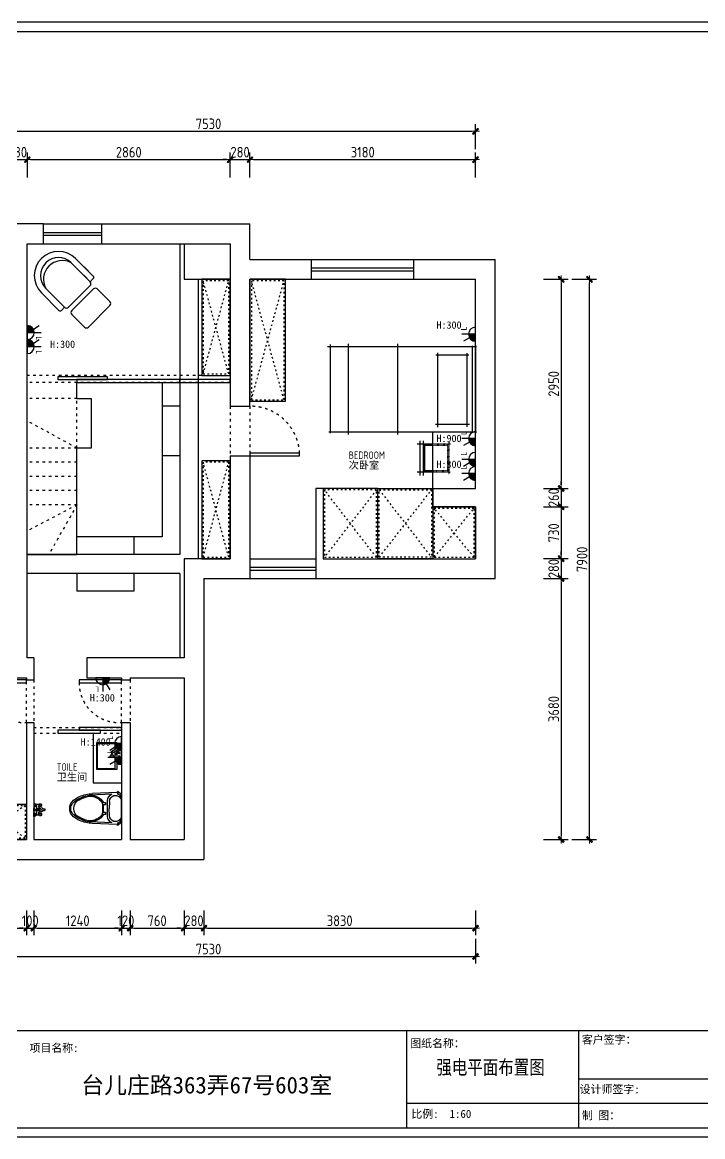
# Model space of a CAD drawing. Header units: millimetres. Extents: x -58733 to 427521, y -235734 to 553534.
# Drawn here: x 327612 to 337208, y -221810 to -206094 of the extents above; entities that cross this region are included whole.
import ezdxf

# ---------------------------------------------------------------- set-up
doc = ezdxf.new("R2010")
doc.units = ezdxf.units.MM
doc.linetypes.add('ACAD_ISO03W100', pattern=[30, 12, -18])
for name, color, linetype in [('00-墙体', 7, 'Continuous'), ('02-洁具及配件（地平图显示）', 1, 'Continuous'), ('02-活动家具', 1, 'Continuous'), ('E-立面活动家具', 1, 'Continuous'), ('图框', 251, 'Continuous'), ('目录文字', 8, 'Continuous')]:
    doc.layers.add(name, color=color, linetype=linetype)
doc.layers.add('P★10 文字说明', color=32, linetype='Continuous', lineweight=0)
doc.layers.add('墙体', color=7, linetype='Continuous', lineweight=30)
doc.styles.add('-仿宋_GB2312', font='simsun.ttc', dxfattribs={"width": 0.8})
doc.styles.add('CCD_DIM', font='ARCHS.SHX')
doc.styles.add('HZ50', font='', dxfattribs={"width": 0.9, "height": 125})
doc.styles.get("Standard").update_dxf_attribs({"font": 'simsun.ttc'})
doc.styles.add('宋体', font='simsun.ttc', dxfattribs={"height": 120})
doc.styles.add('编号', font='ARCHSTYL.SHX', dxfattribs={"width": 0.8})
doc.styles.add('黑体', font='simhei.ttf')
doc.styles.get('HZ50').set_extended_font_data('SimSun')
doc.dimstyles.new('海龍1：50', dxfattribs={"dimscale": 50, "dimtxt": 3, "dimasz": 1, "dimexe": 2, "dimexo": 2, "dimgap": 0.6, "dimtad": 1, "dimdec": 0, "dimrnd": 5, "dimdsep": 46, "dimtxsty": 'CCD_DIM', "dimblk": 'WS-cj', "dimcen": 1, "dimclrd": 242, "dimclre": 242, "dimclrt": 2, "dimadec": 0, "dimazin": 2, "dimtfac": 1, "dimtdec": 0, "dimtix": 1, "dimtmove": 2, "dimatfit": 3, "dimldrblk": 'CCD_Leader_Arrow', "dimfxl": 5, "dimfxlon": 1, "dimtolj": 1, "dimarcsym": 0})

# ---------------------------------------------------------------- blocks, each defined once
blk = doc.blocks.new('图框1比60')
at = {"color": 8}
blk.add_line((176692, 45797), (176692, 44297), dxfattribs=at)
at = {"layer": '图框', "color": 121}
for p, q in [((186038, 61389), (161670, 61389)), ((161670, 44157), (186038, 44157))]:
    blk.add_line(p, q, dxfattribs=at)
at = {"layer": '图框', "color": 8}
for p, q in [((161809, 61249), (185898, 61249)), ((161809, 45797), (185898, 45797)), ((161809, 45797), (185898, 45797)), ((176692, 45797), (176692, 44297)), ((179360, 44297), (179360, 45797)), ((182010, 45047), (179360, 45047)), ((179360, 44672), (176692, 44672)), ((182010, 44672), (179360, 44672)), ((161809, 44297), (185898, 44297))]:
    blk.add_line(p, q, dxfattribs=at)
at = {"layer": '目录文字', "color": 8, "width": 0.999898}
for s, height, style, p in [('图纸名称：', 123.3, '黑体', (176753, 45540)), ('客户签字：', 123.8, '宋体', (179405, 45596)), ('项目名称:', 123.3, '黑体', (170866, 45468)), ('台儿庄路363弄67号603室', 258.72, '宋体', (171666, 44826)), ('设计师签字:', 123.8, '宋体', (179372, 44829)), ('比例:  1:60', 123.8, '宋体', (176769, 44448)), ('制 图：', 123.8, '宋体', (179407, 44425))]:
    blk.add_text(s, height=height, dxfattribs=dict(at, style=style)).set_placement(p)
blk = doc.blocks.new('zw$DBEA')
for p, q in [((36, 1266), (36, 20)), ((2102, 1237), (0, 1237)), ((36, 1253), (36, 16)), ((2045, 30), (2045, 1248)), ((2086, 1253), (2086, 16)), ((16, 37), (2102, 37))]:
    blk.add_line(p, q)
at = {"color": 251}
for p, q in [((292, 1277), (292, 0)), ((987, 1277), (987, 0)), ((1526, 1121), (1990, 1121)), ((1556, 100), (1556, 1149)), ((1966, 1144), (1966, 106)), ((2003, 139), (1520, 139))]:
    blk.add_line(p, q, dxfattribs=at)
blk = doc.blocks.new('A$C47FE7B04')
for p, q in [((12, 67), (28, 412)), ((466, 67), (450, 412)), ((42, 0), (0, 60)), ((436, 0), (478, 60)), ((436, 0), (42, 0))]:
    blk.add_line(p, q)
at = {"color": 251}
for p, q in [((35, 136), (50, 437)), ((443, 136), (428, 437)), ((350, 200), (128, 200)), ((138, 171), (239, 175)), ((153, 278), (153, 229)), ((153, 229), (186, 229)), ((185, 271), (293, 271)), ((186, 229), (186, 271)), ((292, 256), (186, 256)), ((340, 171), (239, 175)), ((292, 271), (292, 229)), ((292, 229), (325, 229)), ((325, 229), (325, 278)), ((94, 14), (55, 14)), ((424, 14), (384, 14)), ((76, 0), (403, 0)), ((436, 0), (436, 0))]:
    blk.add_line(p, q, dxfattribs=at)
for centre, radius, start, end in [((305, 501), 254, 128, 158.7), ((239, 580), 151, 53.3224, 126.6999), ((173, 501), 254, 21.3, 52), ((704, 355), 678, 159.5, 175.2), ((-226, 355), 678, 4.8, 20.5), ((76, 64), 63.8, 177, 184.041), ((402, 64), 63.8, 355.9513, 3)]:
    blk.add_arc(centre, radius, start, end)
for centre, radius, start, end in [((302, 523), 216, 127.6232, 150.6955), ((239, 536), 140, 27.1313, 152.8687), ((239, 607), 111, 90, 128.3644), ((239, 607), 111, 51.6356, 90), ((176, 523), 216, 29.3045, 52.3768), ((256, 441), 206, 164.0575, 208.1206), ((667, 317), 635, 150.6001, 163.4407), ((256, 441), 191, 164.0809, 199.8651), ((667, 317), 620, 152.8687, 163.4334), ((-189, 317), 620, 16.5666, 27.1313), ((-189, 317), 635, 16.5593, 29.3999), ((222, 441), 191, 340.1349, 15.9191), ((222, 441), 206, 331.8794, 15.9425), ((291, 457), 244, 207.4735, 235.4741), ((291, 457), 229, 200.5577, 226.0032), ((187, 457), 244, 304.5259, 332.5265), ((187, 457), 229, 313.9968, 339.4423), ((137, 88), 112, 94.5, 155.1), ((141, 82), 89.1, 92.2, 160.4), ((185, 347), 76.2, 226.0032, 270), ((293, 347), 76.2, 270, 313.9968), ((337, 82), 89.1, 19.6, 87.8), ((341, 88), 112, 24.9, 85.5), ((5, 10), 49.9, 81.6639, 95.7795), ((5, 10), 49.9, 4.936, 81.6639), ((144, 89), 89.8, 164.9956, 261.9532), ((334, 89), 89.8, 278.0468, 15.0044), ((473, 10), 49.9, 98.403, 175.064), ((473, 10), 49.9, 84.2205, 98.403)]:
    blk.add_arc(centre, radius, start, end, dxfattribs=at)
blk = doc.blocks.new('A$C148A1841')
at = {"extrusion": (0, 1, 0)}
for p, q in [((0, 360), (0, 0)), ((95, 360), (0, 360)), ((460, 360), (125, 360)), ((460, 0), (460, 360)), ((0, 0), (460, 0))]:
    blk.add_line(p, q, dxfattribs=at)
at = {"color": 251, "ltscale": 10, "extrusion": (0, 1, 0)}
for p, q in [((15, 330), (15, 15)), ((114, 330), (15, 330)), ((445, 330), (143, 330)), ((445, 15), (445, 330)), ((15, 15), (445, 15))]:
    blk.add_line(p, q, dxfattribs=at)
at = {"color": 251}
for p, q in [((198, 271), (216, 271)), ((230, 288), (230, 304)), ((230, 254), (230, 238)), ((246, 271), (263, 271))]:
    blk.add_line(p, q, dxfattribs=at)
at = {"color": 251, "ltscale": 10}
blk.add_lwpolyline([(162, 252), (183, 266), (98, 402, 1), (77, 389)], format="xyb", close=True, dxfattribs=at)
at = {"color": 251}
for radius in [29.4, 19.8]:
    blk.add_circle((230, 271), radius, dxfattribs=at)
at = {"color": 251, "ltscale": 10}
blk.add_arc((88, 396), 25, 331.6515, 271.6515, dxfattribs=at)
at = {"color": 251}
for centre, major_axis, start_param, end_param in [((177, 396), (-9.43, 9.43), 0.785398, 7.068583), ((230, 396), (-6.29, 6.29), 0.785398, 7.068583), ((283, 396), (9.43, 9.43), 2.356194490192192, 8.639379797371777)]:
    blk.add_ellipse(centre, major_axis=major_axis, ratio=1, start_param=start_param, end_param=end_param, dxfattribs=at)
blk = doc.blocks.new('A$C2EBB641D')
for p, q in [((267, 733), (267, 0)), ((333, 733), (333, 0)), ((533, 667), (200, 667)), ((200, 67), (533, 67))]:
    blk.add_line(p, q)
at = {"color": 251}
for p, q in [((533, 640), (347, 640)), ((360, 653), (360, 80)), ((347, 93), (533, 93))]:
    blk.add_line(p, q, dxfattribs=at)
at = {"color": 250, "linetype": 'ACAD_ISO03W100', "ltscale": 0.1}
for p, q in [((907, 667), (533, 667)), ((853, 640), (533, 640)), ((840, 80), (840, 653)), ((867, 27), (867, 707)), ((533, 93), (853, 93)), ((533, 67), (907, 67))]:
    blk.add_line(p, q, dxfattribs=at)
blk = doc.blocks.new('A$C161B1048')
for p, q in [((0, 159), (58, 159)), ((0, 151), (0, 159)), ((58, 159), (58, 151)), ((119, 159), (71, 159)), ((190, 159), (132, 159)), ((132, 159), (132, 151)), ((190, 151), (190, 159)), ((0, 151), (16, 135)), ((16, 135), (19, 135)), ((19, 130), (16, 128)), ((16, 128), (16, 122)), ((16, 122), (19, 120)), ((19, 120), (16, 118)), ((16, 118), (16, 89)), ((18, 87), (18, 86)), ((19, 135), (19, 130)), ((39, 120), (86, 120)), ((40, 135), (40, 130)), ((43, 135), (40, 135)), ((40, 130), (42, 128)), ((42, 122), (40, 120)), ((42, 128), (42, 122)), ((58, 151), (43, 135)), ((43, 87), (55, 87)), ((43, 86), (43, 87)), ((70, 46), (79, 84)), ((70, 44), (70, 44)), ((75, 74), (75, 67)), ((79, 34), (82, 5)), ((86, 147), (85, 147)), ((86, 147), (86, 100)), ((95, 147), (86, 147)), ((86, 100), (104, 100)), ((86, 89), (86, 85)), ((86, 89), (104, 89)), ((88, 0), (95, 0)), ((95, 147), (104, 147)), ((102, 0), (95, 0)), ((104, 147), (104, 100)), ((104, 147), (106, 147)), ((104, 120), (171, 120)), ((104, 89), (104, 85)), ((111, 34), (107, 5)), ((111, 84), (120, 46)), ((132, 151), (147, 135)), ((147, 87), (134, 87)), ((147, 135), (150, 135)), ((147, 86), (147, 87)), ((150, 130), (148, 128)), ((148, 128), (148, 122)), ((148, 122), (150, 120)), ((150, 135), (150, 130)), ((172, 120), (171, 120)), ((171, 87), (171, 87)), ((171, 87), (171, 86)), ((172, 135), (172, 130)), ((175, 135), (172, 135)), ((172, 130), (174, 128)), ((174, 122), (172, 120)), ((174, 128), (174, 122)), ((174, 89), (174, 118)), ((190, 151), (175, 135))]:
    blk.add_line(p, q)
at = {"color": 251}
for p, q in [((58, 151), (0, 151)), ((15, 54), (20, 78)), ((18, 87), (43, 87)), ((18, 86), (43, 86)), ((19, 135), (29, 135)), ((19, 130), (29, 130)), ((19, 120), (29, 120)), ((31, 52), (19, 52)), ((23, 128), (21, 130)), ((21, 120), (23, 122)), ((23, 128), (26, 130)), ((23, 122), (23, 128)), ((23, 122), (26, 120)), ((40, 135), (29, 135)), ((40, 130), (29, 130)), ((40, 120), (29, 120)), ((31, 52), (42, 52)), ((35, 128), (32, 130)), ((35, 122), (32, 120)), ((35, 128), (37, 130)), ((35, 122), (35, 128)), ((37, 120), (35, 122)), ((46, 54), (41, 78)), ((76, 58), (74, 63)), ((79, 57), (76, 58)), ((80, 67), (79, 57)), ((89, 65), (93, 53)), ((93, 53), (98, 53)), ((98, 53), (101, 65)), ((110, 68), (110, 57)), ((110, 57), (114, 58)), ((115, 74), (114, 69)), ((114, 58), (116, 65)), ((121, 44), (121, 44)), ((132, 151), (190, 151)), ((143, 54), (149, 78)), ((171, 87), (147, 87)), ((171, 86), (147, 86)), ((159, 52), (147, 52)), ((150, 135), (161, 135)), ((150, 130), (161, 130)), ((150, 120), (161, 120)), ((155, 128), (153, 130)), ((153, 120), (155, 122)), ((155, 128), (158, 130)), ((155, 122), (155, 128)), ((155, 122), (158, 120)), ((159, 52), (171, 52)), ((172, 135), (161, 135)), ((172, 130), (161, 130)), ((172, 120), (161, 120)), ((167, 128), (164, 130)), ((167, 122), (164, 120)), ((167, 128), (169, 130)), ((167, 122), (167, 128)), ((169, 120), (167, 122)), ((175, 54), (169, 78))]:
    blk.add_line(p, q, dxfattribs=at)
for centre, radius, start, end in [((86, 163), 16.1, 196.4663, 264.7097), ((104, 163), 16.1, 275.2903, 343.5337), ((216, 37), 206, 167.1247, 175.6663), ((32, 106), 57, 247.8225, 268.6863), ((19, 81), 4.17, 95.2861, 155.1491), ((18, 89), 2.26, 180, 283.6855), ((29, 106), 57, 271.3137, 292.1775), ((42, 81), 4.17, 24.8509, 84.7139), ((-155, 37), 206, 4.3337, 12.8753), ((55, 66), 20.9, 23.4502, 90), ((76, 43), 6.14, 155.6461, 180), ((76, 43), 6.14, 180, 221.2126), ((85, 51), 18.4, 221.2126, 244.6886), ((91, 64), 32.8, 244.6886, 258.9162), ((80, 84), 0.732, 111.5874, 180), ((80, 84), 0.732, 180, 248.4126), ((87, 66), 20.2, 99.3077, 111.5874), ((87, 102), 20.2, 248.4126, 260.6923), ((88, 6), 5.6, 186.0979, 272.3749), ((93, 94), 9.16, 140.1022, 219.8978), ((92, 37), 49.5, 96.7319, 99.3077), ((92, 131), 49.5, 260.6923, 266.1163), ((95, 85), 53.9, 258.9162, 270), ((87, 85), 0.443, 180, 247.4671), ((91, 95), 11, 247.4671, 260.2489), ((93, 111), 26.9, 260.2489, 265.9284), ((95, 178), 96.5, 266.1163, 270), ((95, 136), 52.2, 265.9284, 270), ((95, 136), 52.2, 270, 274.0716), ((95, 178), 96.5, 270, 273.8837), ((95, 85), 53.9, 270, 281.0838), ((97, 111), 26.9, 274.0716, 279.7511), ((100, 95), 11, 279.7511, 292.5329), ((98, 131), 49.5, 273.8837, 279.3077), ((102, 6), 5.6, 267.6251, 353.9021), ((97, 94), 9.16, 320.1022, 39.8978), ((98, 37), 49.5, 80.6923, 83.2681), ((104, 85), 0.443, 292.5329, 0), ((99, 64), 32.8, 281.0838, 295.3114), ((103, 66), 20.2, 68.4126, 80.6923), ((103, 102), 20.2, 279.3077, 291.5874), ((110, 84), 0.732, 291.5874, 0), ((110, 84), 0.732, 360, 68.4126), ((105, 51), 18.4, 295.3114, 318.7874), ((134, 66), 20.9, 90, 156.5498), ((115, 43), 6.14, 318.7874, 0), ((115, 43), 6.14, 0, 24.3539), ((345, 37), 206, 167.1247, 175.6663), ((160, 106), 57, 247.8225, 268.6863), ((147, 81), 4.17, 95.2861, 155.1491), ((158, 106), 57, 271.3137, 292.1775), ((172, 89), 2.26, 256.3145, 0), ((171, 81), 4.17, 24.8509, 84.7139), ((172, 118), 2, 0, 90), ((-27, 37), 206, 4.3337, 12.8753)]:
    blk.add_arc(centre, radius, start, end)
for centre, radius, start, end in [((11, 60), 7.1, 268.6863, 306.614), ((-79, 60), 94, 356.2802, 9.9331), ((19, 57), 4.74, 212.3784, 270), ((30, 73), 10.8, 86.7185, 152.529), ((31, 73), 10.8, 27.471, 93.2815), ((42, 57), 4.74, 270, 327.6216), ((140, 60), 94, 170.0669, 183.7198), ((51, 60), 7.1, 233.386, 271.3137), ((95, 100), 17, 122.2278, 235.4154), ((84, 94), 5.2, 68.9619, 78.2634), ((84, 95), 5.2, 281.7366, 291.0381), ((84, 94), 4.83, 47.1211, 68.9619), ((84, 95), 4.83, 291.0381, 312.8789), ((84, 94), 4.53, 24.0405, 47.1211), ((84, 95), 4.53, 312.8789, 335.9595), ((85, 94), 4.18, 0, 24.0405), ((85, 94), 4.18, 335.9595, 0), ((94, 94), 4.18, 155.9595, 180), ((94, 94), 4.18, 180, 204.0405), ((95, 94), 4.53, 132.8789, 155.9595), ((95, 95), 4.53, 204.0405, 227.1211), ((95, 94), 4.83, 111.0381, 132.8789), ((95, 95), 4.83, 227.1211, 248.9619), ((95, 94), 5.2, 90, 111.0381), ((95, 95), 5.2, 248.9619, 270), ((95, 94), 5.2, 68.9619, 90), ((95, 95), 5.2, 270, 291.0381), ((95, 94), 4.83, 47.1211, 68.9619), ((95, 95), 4.83, 291.0381, 312.8789), ((95, 94), 4.53, 24.0405, 47.1211), ((95, 95), 4.53, 312.8789, 335.9595), ((96, 94), 4.18, 0, 24.0405), ((96, 94), 4.18, 335.9595, 0), ((106, 94), 4.18, 155.9595, 180), ((106, 94), 4.18, 180, 204.0405), ((106, 94), 4.53, 132.8789, 155.9595), ((106, 95), 4.53, 204.0405, 227.1211), ((106, 94), 4.83, 111.0381, 132.8789), ((106, 95), 4.83, 227.1211, 248.9619), ((95, 100), 17, 304.4767, 58.4244), ((106, 94), 5.2, 101.7366, 111.0381), ((106, 95), 5.2, 248.9619, 258.2634), ((139, 60), 7.1, 268.6863, 306.614), ((49, 60), 94, 356.2802, 9.9331), ((147, 57), 4.74, 212.3784, 270), ((158, 73), 10.8, 86.7185, 152.529), ((160, 73), 10.8, 27.471, 93.2815), ((171, 57), 4.74, 270, 327.6216), ((269, 60), 94, 170.0669, 183.7198), ((179, 60), 7.1, 233.386, 271.3137)]:
    blk.add_arc(centre, radius, start, end, dxfattribs=at)
blk = doc.blocks.new('zw$DCE2')
for p, q in [((316, 1068), (11, 763)), ((550, 889), (370, 1068)), ((550, 835), (244, 530)), ((597, 788), (291, 483)), ((651, 788), (695, 833)), ((979, 585), (731, 833)), ((11, 709), (191, 530)), ((291, 429), (246, 384)), ((246, 349), (495, 100)), ((246, 349), (375, 220))]:
    blk.add_line(p, q)
at = {"color": 251}
for p, q in [((916, 522), (651, 788)), ((291, 429), (557, 163)), ((291, 429), (382, 338))]:
    blk.add_line(p, q, dxfattribs=at)
for centre, radius, start, end in [((343, 1041), 38.1, 45, 135), ((523, 862), 38.1, 315, 45), ((624, 761), 38.1, 45, 135), ((713, 815), 25, 45, 135), ((38, 736), 38.1, 135, 225), ((217, 557), 38.1, 225, 315), ((318, 456), 38.1, 135, 225), ((737, 342), 342, 225, 45), ((264, 366), 25, 135, 225)]:
    blk.add_arc(centre, radius, start, end)
for centre, radius, start, end in [((737, 342), 254, 225, 45), ((684, 395), 265, 241.2602, 28.7398)]:
    blk.add_arc(centre, radius, start, end, dxfattribs=at)
blk = doc.blocks.new('WS-cj')
blk.add_hatch(color=1).paths.add_polyline_path([(0.59, 0.82), (-0.82, -0.59), (-0.59, -0.82), (0.82, 0.59)])
at = {"color": 1, "linetype": 'ByBlock', "lineweight": 0}
for p, q in [((-1.1, 0), (0, 0)), ((0, 0), (1.1, 0))]:
    blk.add_line(p, q, dxfattribs=at)
at = {"color": 1}
blk.add_lwpolyline([(0.59, 0.82), (-0.82, -0.59), (-0.59, -0.82), (0.82, 0.59)], close=True, dxfattribs=at)
blk = doc.blocks.new('*D1205')
at = {"color": 242, "lineweight": -2}
for p, q in [((166310, -208031), (166260, -208031)), ((166360, -208281), (166360, -207931)), ((166360, -208031), (166640, -208031)), ((166640, -208281), (166640, -207931)), ((166690, -208031), (166740, -208031))]:
    blk.add_line(p, q, dxfattribs=at)
at = {"layer": 'Defpoints', "color": 0}
for p in [(166640, -208031), (166360, -208431), (166640, -208431)]:
    blk.add_point(p, dxfattribs=at)
at = {"color": 242, "linetype": 'ByBlock', "lineweight": -2, "xscale": 50, "yscale": 50, "zscale": 50}
blk.add_blockref('WS-cj', (166360, -208031), dxfattribs=at)
at = {"color": 242, "linetype": 'ByBlock', "lineweight": -2, "xscale": 50, "yscale": 50, "zscale": 50, "rotation": 180}
blk.add_blockref('WS-cj', (166640, -208031), dxfattribs=at)
at = {"color": 2, "insert": (166500, -207926), "char_height": 150, "attachment_point": 5, "style": 'CCD_DIM'}
blk.add_mtext('\\A1;280', dxfattribs=at)
blk = doc.blocks.new('CCD_Leader_Arrow')
at = {"color": 1, "linetype": 'ByBlock'}
blk.add_line((0, 0), (-1, 0), dxfattribs=at)
for points in [[(-0.86, 0.67), (-0.6, 0.85), (-0.24, 0), (0, 0)], [(-0.86, -0.67), (-0.6, -0.85), (-0.24, 0), (0, 0)]]:
    blk.add_solid(points, dxfattribs=at)
blk = doc.blocks.new('*D1206')
at = {"color": 242, "lineweight": -2}
for p, q in [((166640, -208281), (166640, -207931)), ((166690, -208031), (169450, -208031)), ((169500, -208281), (169500, -207931))]:
    blk.add_line(p, q, dxfattribs=at)
at = {"layer": 'Defpoints', "color": 0}
for p in [(169500, -208031), (166640, -208431), (169500, -208431)]:
    blk.add_point(p, dxfattribs=at)
at = {"color": 242, "linetype": 'ByBlock', "lineweight": -2, "xscale": 50, "yscale": 50, "zscale": 50, "rotation": 180}
blk.add_blockref('WS-cj', (166640, -208031), dxfattribs=at)
at = {"color": 242, "linetype": 'ByBlock', "lineweight": -2, "xscale": 50, "yscale": 50, "zscale": 50}
blk.add_blockref('WS-cj', (169500, -208031), dxfattribs=at)
at = {"color": 2, "insert": (168070, -207926), "char_height": 150, "attachment_point": 5, "style": 'CCD_DIM'}
blk.add_mtext('\\A1;2860', dxfattribs=at)
blk = doc.blocks.new('*D1207')
at = {"color": 242, "lineweight": -2}
for p, q in [((169450, -208031), (169400, -208031)), ((169500, -208281), (169500, -207931)), ((169500, -208031), (169780, -208031)), ((169780, -208281), (169780, -207931)), ((169830, -208031), (169880, -208031))]:
    blk.add_line(p, q, dxfattribs=at)
at = {"layer": 'Defpoints', "color": 0}
for p in [(169780, -208031), (169500, -208431), (169780, -208431)]:
    blk.add_point(p, dxfattribs=at)
at = {"color": 242, "linetype": 'ByBlock', "lineweight": -2, "xscale": 50, "yscale": 50, "zscale": 50}
blk.add_blockref('WS-cj', (169500, -208031), dxfattribs=at)
at = {"color": 242, "linetype": 'ByBlock', "lineweight": -2, "xscale": 50, "yscale": 50, "zscale": 50, "rotation": 180}
blk.add_blockref('WS-cj', (169780, -208031), dxfattribs=at)
at = {"color": 2, "insert": (169640, -207926), "char_height": 150, "attachment_point": 5, "style": 'CCD_DIM'}
blk.add_mtext('\\A1;280', dxfattribs=at)
blk = doc.blocks.new('*D1208')
at = {"color": 242, "lineweight": -2}
for p, q in [((169780, -208281), (169780, -207931)), ((169830, -208031), (172910, -208031)), ((172960, -208281), (172960, -207931))]:
    blk.add_line(p, q, dxfattribs=at)
at = {"layer": 'Defpoints', "color": 0}
for p in [(172960, -208031), (169780, -208431), (172960, -208431)]:
    blk.add_point(p, dxfattribs=at)
at = {"color": 242, "linetype": 'ByBlock', "lineweight": -2, "xscale": 50, "yscale": 50, "zscale": 50, "rotation": 180}
blk.add_blockref('WS-cj', (169780, -208031), dxfattribs=at)
at = {"color": 242, "linetype": 'ByBlock', "lineweight": -2, "xscale": 50, "yscale": 50, "zscale": 50}
blk.add_blockref('WS-cj', (172960, -208031), dxfattribs=at)
at = {"color": 2, "insert": (171370, -207926), "char_height": 150, "attachment_point": 5, "style": 'CCD_DIM'}
blk.add_mtext('\\A1;3180', dxfattribs=at)
blk = doc.blocks.new('*D1209')
at = {"color": 242, "lineweight": -2}
for p, q in [((165430, -207881), (165430, -207531)), ((172960, -207881), (172960, -207531)), ((165480, -207631), (172910, -207631))]:
    blk.add_line(p, q, dxfattribs=at)
at = {"layer": 'Defpoints', "color": 0}
for p in [(172960, -207631), (165430, -208431), (172960, -208431)]:
    blk.add_point(p, dxfattribs=at)
at = {"color": 242, "linetype": 'ByBlock', "lineweight": -2, "xscale": 50, "yscale": 50, "zscale": 50, "rotation": 180}
blk.add_blockref('WS-cj', (165430, -207631), dxfattribs=at)
at = {"color": 242, "linetype": 'ByBlock', "lineweight": -2, "xscale": 50, "yscale": 50, "zscale": 50}
blk.add_blockref('WS-cj', (172960, -207631), dxfattribs=at)
at = {"color": 2, "insert": (169195, -207526), "char_height": 150, "attachment_point": 5, "style": 'CCD_DIM'}
blk.add_mtext('\\A1;7530', dxfattribs=at)
blk = doc.blocks.new('*D1210')
at = {"color": 242, "lineweight": -2}
for p, q in [((165430, -218619), (165430, -218969)), ((166630, -218619), (166630, -218969)), ((165480, -218869), (166580, -218869))]:
    blk.add_line(p, q, dxfattribs=at)
at = {"layer": 'Defpoints', "color": 0}
for p in [(165430, -218469), (166630, -218469), (166630, -218869)]:
    blk.add_point(p, dxfattribs=at)
at = {"color": 242, "linetype": 'ByBlock', "lineweight": -2, "xscale": 50, "yscale": 50, "zscale": 50, "rotation": 180}
blk.add_blockref('WS-cj', (165430, -218869), dxfattribs=at)
at = {"color": 242, "linetype": 'ByBlock', "lineweight": -2, "xscale": 50, "yscale": 50, "zscale": 50}
blk.add_blockref('WS-cj', (166630, -218869), dxfattribs=at)
at = {"color": 2, "insert": (166030, -218764), "char_height": 150, "attachment_point": 5, "style": 'CCD_DIM'}
blk.add_mtext('\\A1;1200', dxfattribs=at)
blk = doc.blocks.new('*D1211')
at = {"color": 242, "lineweight": -2}
for p, q in [((166730, -218619), (166730, -218969)), ((167970, -218619), (167970, -218969)), ((166780, -218869), (167920, -218869))]:
    blk.add_line(p, q, dxfattribs=at)
at = {"layer": 'Defpoints', "color": 0}
for p in [(166730, -218469), (167970, -218469), (167970, -218869)]:
    blk.add_point(p, dxfattribs=at)
at = {"color": 242, "linetype": 'ByBlock', "lineweight": -2, "xscale": 50, "yscale": 50, "zscale": 50, "rotation": 180}
blk.add_blockref('WS-cj', (166730, -218869), dxfattribs=at)
at = {"color": 242, "linetype": 'ByBlock', "lineweight": -2, "xscale": 50, "yscale": 50, "zscale": 50}
blk.add_blockref('WS-cj', (167970, -218869), dxfattribs=at)
at = {"color": 2, "insert": (167350, -218764), "char_height": 150, "attachment_point": 5, "style": 'CCD_DIM'}
blk.add_mtext('\\A1;1240', dxfattribs=at)
blk = doc.blocks.new('*D1212')
at = {"color": 242, "lineweight": -2}
for p, q in [((168090, -218619), (168090, -218969)), ((168850, -218619), (168850, -218969)), ((168140, -218869), (168800, -218869))]:
    blk.add_line(p, q, dxfattribs=at)
at = {"layer": 'Defpoints', "color": 0}
for p in [(168090, -218469), (168850, -218469), (168850, -218869)]:
    blk.add_point(p, dxfattribs=at)
at = {"color": 242, "linetype": 'ByBlock', "lineweight": -2, "xscale": 50, "yscale": 50, "zscale": 50, "rotation": 180}
blk.add_blockref('WS-cj', (168090, -218869), dxfattribs=at)
at = {"color": 242, "linetype": 'ByBlock', "lineweight": -2, "xscale": 50, "yscale": 50, "zscale": 50}
blk.add_blockref('WS-cj', (168850, -218869), dxfattribs=at)
at = {"color": 2, "insert": (168470, -218764), "char_height": 150, "attachment_point": 5, "style": 'CCD_DIM'}
blk.add_mtext('\\A1;760', dxfattribs=at)
blk = doc.blocks.new('*D1213')
at = {"color": 242, "lineweight": -2}
for p, q in [((168850, -218619), (168850, -218969)), ((169130, -218619), (169130, -218969)), ((168800, -218869), (168750, -218869)), ((168850, -218869), (169130, -218869)), ((169180, -218869), (169230, -218869))]:
    blk.add_line(p, q, dxfattribs=at)
at = {"layer": 'Defpoints', "color": 0}
for p in [(168850, -218469), (169130, -218469), (169130, -218869)]:
    blk.add_point(p, dxfattribs=at)
at = {"color": 242, "linetype": 'ByBlock', "lineweight": -2, "xscale": 50, "yscale": 50, "zscale": 50}
blk.add_blockref('WS-cj', (168850, -218869), dxfattribs=at)
at = {"color": 242, "linetype": 'ByBlock', "lineweight": -2, "xscale": 50, "yscale": 50, "zscale": 50, "rotation": 180}
blk.add_blockref('WS-cj', (169130, -218869), dxfattribs=at)
at = {"color": 2, "insert": (168990, -218764), "char_height": 150, "attachment_point": 5, "style": 'CCD_DIM'}
blk.add_mtext('\\A1;280', dxfattribs=at)
blk = doc.blocks.new('*D1214')
at = {"color": 242, "lineweight": -2}
for p, q in [((169130, -218619), (169130, -218969)), ((172960, -218619), (172960, -218969)), ((169180, -218869), (172910, -218869))]:
    blk.add_line(p, q, dxfattribs=at)
at = {"layer": 'Defpoints', "color": 0}
for p in [(169130, -218469), (172960, -218469), (172960, -218869)]:
    blk.add_point(p, dxfattribs=at)
at = {"color": 242, "linetype": 'ByBlock', "lineweight": -2, "xscale": 50, "yscale": 50, "zscale": 50, "rotation": 180}
blk.add_blockref('WS-cj', (169130, -218869), dxfattribs=at)
at = {"color": 242, "linetype": 'ByBlock', "lineweight": -2, "xscale": 50, "yscale": 50, "zscale": 50}
blk.add_blockref('WS-cj', (172960, -218869), dxfattribs=at)
at = {"color": 2, "insert": (171045, -218764), "char_height": 150, "attachment_point": 5, "style": 'CCD_DIM'}
blk.add_mtext('\\A1;3830', dxfattribs=at)
blk = doc.blocks.new('*D1215')
at = {"color": 242, "lineweight": -2}
for p, q in [((165430, -219019), (165430, -219369)), ((172960, -219019), (172960, -219369)), ((165480, -219269), (172910, -219269))]:
    blk.add_line(p, q, dxfattribs=at)
at = {"layer": 'Defpoints', "color": 0}
for p in [(165430, -218469), (172960, -218469), (172960, -219269)]:
    blk.add_point(p, dxfattribs=at)
at = {"color": 242, "linetype": 'ByBlock', "lineweight": -2, "xscale": 50, "yscale": 50, "zscale": 50, "rotation": 180}
blk.add_blockref('WS-cj', (165430, -219269), dxfattribs=at)
at = {"color": 242, "linetype": 'ByBlock', "lineweight": -2, "xscale": 50, "yscale": 50, "zscale": 50}
blk.add_blockref('WS-cj', (172960, -219269), dxfattribs=at)
at = {"color": 2, "insert": (169195, -219164), "char_height": 150, "attachment_point": 5, "style": 'CCD_DIM'}
blk.add_mtext('\\A1;7530', dxfattribs=at)
blk = doc.blocks.new('*D1220')
at = {"color": 242, "lineweight": -2}
for p, q in [((173918, -209718), (174268, -209718)), ((174168, -209768), (174168, -212618)), ((173918, -212668), (174268, -212668))]:
    blk.add_line(p, q, dxfattribs=at)
at = {"layer": 'Defpoints', "color": 0}
for p in [(173768, -209718), (173768, -212668), (174168, -212668)]:
    blk.add_point(p, dxfattribs=at)
at = {"color": 242, "linetype": 'ByBlock', "lineweight": -2, "xscale": 50, "yscale": 50, "zscale": 50}
for p, rotation in [((174168, -209718), 90), ((174168, -212668), 270)]:
    blk.add_blockref('WS-cj', p, dxfattribs=dict(at, rotation=rotation))
at = {"color": 2, "insert": (174063, -211193), "char_height": 150, "attachment_point": 5, "rotation": 90, "style": 'CCD_DIM'}
blk.add_mtext('\\A1;2950', dxfattribs=at)
blk = doc.blocks.new('*D1221')
at = {"color": 242, "lineweight": -2}
for p, q in [((174168, -212618), (174168, -212568)), ((173918, -212668), (174268, -212668)), ((174168, -212668), (174168, -212928)), ((173918, -212928), (174268, -212928)), ((174168, -212978), (174168, -213028))]:
    blk.add_line(p, q, dxfattribs=at)
at = {"layer": 'Defpoints', "color": 0}
for p in [(173768, -212668), (173768, -212928), (174168, -212928)]:
    blk.add_point(p, dxfattribs=at)
at = {"color": 242, "linetype": 'ByBlock', "lineweight": -2, "xscale": 50, "yscale": 50, "zscale": 50}
for p, rotation in [((174168, -212668), 270), ((174168, -212928), 90)]:
    blk.add_blockref('WS-cj', p, dxfattribs=dict(at, rotation=rotation))
at = {"color": 2, "insert": (174063, -212798), "char_height": 150, "attachment_point": 5, "rotation": 90, "style": 'CCD_DIM'}
blk.add_mtext('\\A1;260', dxfattribs=at)
blk = doc.blocks.new('*D1222')
at = {"color": 242, "lineweight": -2}
for p, q in [((173918, -212928), (174268, -212928)), ((174168, -212978), (174168, -213608)), ((173918, -213658), (174268, -213658))]:
    blk.add_line(p, q, dxfattribs=at)
at = {"layer": 'Defpoints', "color": 0}
for p in [(173768, -212928), (173768, -213658), (174168, -213658)]:
    blk.add_point(p, dxfattribs=at)
at = {"color": 242, "linetype": 'ByBlock', "lineweight": -2, "xscale": 50, "yscale": 50, "zscale": 50}
for p, rotation in [((174168, -212928), 90), ((174168, -213658), 270)]:
    blk.add_blockref('WS-cj', p, dxfattribs=dict(at, rotation=rotation))
at = {"color": 2, "insert": (174063, -213293), "char_height": 150, "attachment_point": 5, "rotation": 90, "style": 'CCD_DIM'}
blk.add_mtext('\\A1;730', dxfattribs=at)
blk = doc.blocks.new('*D1223')
at = {"color": 242, "lineweight": -2}
for p, q in [((174168, -213608), (174168, -213558)), ((173918, -213658), (174268, -213658)), ((174168, -213658), (174168, -213938)), ((173918, -213938), (174268, -213938)), ((174168, -213988), (174168, -214038))]:
    blk.add_line(p, q, dxfattribs=at)
at = {"layer": 'Defpoints', "color": 0}
for p in [(173768, -213658), (173768, -213938), (174168, -213938)]:
    blk.add_point(p, dxfattribs=at)
at = {"color": 242, "linetype": 'ByBlock', "lineweight": -2, "xscale": 50, "yscale": 50, "zscale": 50}
for p, rotation in [((174168, -213658), 270), ((174168, -213938), 90)]:
    blk.add_blockref('WS-cj', p, dxfattribs=dict(at, rotation=rotation))
at = {"color": 2, "insert": (174063, -213798), "char_height": 150, "attachment_point": 5, "rotation": 90, "style": 'CCD_DIM'}
blk.add_mtext('\\A1;280', dxfattribs=at)
blk = doc.blocks.new('*D1224')
at = {"color": 242, "lineweight": -2}
for p, q in [((173918, -213938), (174268, -213938)), ((174168, -213988), (174168, -217568)), ((173918, -217618), (174268, -217618))]:
    blk.add_line(p, q, dxfattribs=at)
at = {"layer": 'Defpoints', "color": 0}
for p in [(173768, -213938), (173768, -217618), (174168, -217618)]:
    blk.add_point(p, dxfattribs=at)
at = {"color": 242, "linetype": 'ByBlock', "lineweight": -2, "xscale": 50, "yscale": 50, "zscale": 50}
for p, rotation in [((174168, -213938), 90), ((174168, -217618), 270)]:
    blk.add_blockref('WS-cj', p, dxfattribs=dict(at, rotation=rotation))
at = {"color": 2, "insert": (174063, -215778), "char_height": 150, "attachment_point": 5, "rotation": 90, "style": 'CCD_DIM'}
blk.add_mtext('\\A1;3680', dxfattribs=at)
blk = doc.blocks.new('*D1225')
at = {"color": 242, "lineweight": -2}
for p, q in [((174318, -209718), (174668, -209718)), ((174568, -217568), (174568, -209768)), ((174318, -217618), (174668, -217618))]:
    blk.add_line(p, q, dxfattribs=at)
at = {"layer": 'Defpoints', "color": 0}
for p in [(173768, -209718), (174568, -209718), (173768, -217618)]:
    blk.add_point(p, dxfattribs=at)
at = {"color": 242, "linetype": 'ByBlock', "lineweight": -2, "xscale": 50, "yscale": 50, "zscale": 50}
for p, rotation in [((174568, -209718), 90), ((174568, -217618), 270)]:
    blk.add_blockref('WS-cj', p, dxfattribs=dict(at, rotation=rotation))
at = {"color": 2, "insert": (174463, -213668), "char_height": 150, "attachment_point": 5, "rotation": 90, "style": 'CCD_DIM'}
blk.add_mtext('\\A1;7900', dxfattribs=at)
blk = doc.blocks.new('*D1226')
at = {"color": 242, "lineweight": -2}
for p, q in [((167970, -218619), (167970, -218969)), ((168090, -218619), (168090, -218969)), ((167920, -218869), (167870, -218869)), ((167970, -218869), (168090, -218869)), ((168140, -218869), (168190, -218869))]:
    blk.add_line(p, q, dxfattribs=at)
at = {"layer": 'Defpoints', "color": 0}
for p in [(167970, -218469), (168090, -218469), (168090, -218869)]:
    blk.add_point(p, dxfattribs=at)
at = {"color": 242, "linetype": 'ByBlock', "lineweight": -2, "xscale": 50, "yscale": 50, "zscale": 50}
blk.add_blockref('WS-cj', (167970, -218869), dxfattribs=at)
at = {"color": 242, "linetype": 'ByBlock', "lineweight": -2, "xscale": 50, "yscale": 50, "zscale": 50, "rotation": 180}
blk.add_blockref('WS-cj', (168090, -218869), dxfattribs=at)
at = {"color": 2, "insert": (168030, -218764), "char_height": 150, "attachment_point": 5, "style": 'CCD_DIM'}
blk.add_mtext('\\A1;120', dxfattribs=at)
blk = doc.blocks.new('*D1227')
at = {"color": 242, "lineweight": -2}
for p, q in [((166630, -218619), (166630, -218969)), ((166730, -218619), (166730, -218969)), ((166580, -218869), (166530, -218869)), ((166630, -218869), (166730, -218869)), ((166780, -218869), (166830, -218869))]:
    blk.add_line(p, q, dxfattribs=at)
at = {"layer": 'Defpoints', "color": 0}
for p in [(166630, -218469), (166730, -218469), (166730, -218869)]:
    blk.add_point(p, dxfattribs=at)
at = {"color": 242, "linetype": 'ByBlock', "lineweight": -2, "xscale": 50, "yscale": 50, "zscale": 50}
blk.add_blockref('WS-cj', (166630, -218869), dxfattribs=at)
at = {"color": 242, "linetype": 'ByBlock', "lineweight": -2, "xscale": 50, "yscale": 50, "zscale": 50, "rotation": 180}
blk.add_blockref('WS-cj', (166730, -218869), dxfattribs=at)
at = {"color": 2, "insert": (166680, -218764), "char_height": 150, "attachment_point": 5, "style": 'CCD_DIM'}
blk.add_mtext('\\A1;100', dxfattribs=at)
blk = doc.blocks.new('rthtyhjtyjy')
h = blk.add_hatch(color=2)
edge = h.paths.add_edge_path()
edge.add_line((123117, 3335), (123216, 3335))
edge.add_line((123216, 3335), (123216, 3434))
edge.add_ellipse((123216, 3335), major_axis=(0, 98.6), ratio=1, start_angle=0, end_angle=90)
at = {"color": 2}
for p, q in [((123167, 3421, -2979), (123119, 3503, -2979)), ((123216, 3335, -2979), (123216, 3529, -2979)), ((123117, 3335, -2979), (123315, 3335, -2979))]:
    blk.add_line(p, q, dxfattribs=at)
blk.add_arc((123216, 3335, -2979), 98.6, 0, 180, dxfattribs=at)
at = {"color": 2, "style": 'HZ50', "width": 0.85}
blk.add_text('L', height=78.9, dxfattribs=at).set_placement((123267, 3458, -1874))
blk = doc.blocks.new('家具哈哈')
for p, q in [((166869.6, -208938.4), (166359.6, -208938.4)), ((166869.6, -209218.4), (166869.6, -208938.4)), ((167689.6, -209218.4), (167689.6, -208938.4)), ((167689.6, -208938.4), (169779.6, -208938.4)), ((169779.6, -209438.4), (169779.6, -208938.4)), ((166639.6, -215058.4), (166639.6, -209218.4)), ((166639.6, -209218.4), (166869.6, -209218.4)), ((167689.6, -209218.4), (169499.6, -209218.4)), ((168849.6, -209218.4), (168849.6, -209718.4)), ((169499.6, -209218.4), (169499.6, -211508.4)), ((169779.6, -209438.4), (170649.6, -209438.4)), ((170649.6, -209718.4), (170649.6, -209438.4)), ((172089.6, -209718.4), (172089.6, -209438.4)), ((172089.6, -209438.4), (173239.6, -209438.4)), ((173239.6, -213938.4), (173239.6, -209438.4)), ((168849.6, -209718.4), (169499.6, -209718.4)), ((169779.6, -211508.4), (169779.6, -209718.4)), ((169779.6, -209718.4), (170649.6, -209718.4)), ((172089.6, -209718.4), (172959.6, -209718.4)), ((172959.6, -212668.4), (172959.6, -209718.4)), ((169499.6, -211508.4), (169779.6, -211508.4)), ((169499.6, -212208.4), (169779.6, -212208.4)), ((169499.6, -212208.4), (169499.6, -213658.4)), ((169779.6, -212208.4), (169779.6, -213938.4)), ((170709.6, -212668.4), (170709.6, -213938.4)), ((170809.6, -212668.4), (170709.6, -212668.4)), ((170809.6, -212668.4), (170809.6, -213658.4)), ((172359.6, -212668.4), (172959.6, -212668.4)), ((172359.6, -212928.4), (172359.6, -212668.4)), ((172359.6, -212928.4), (172959.6, -212928.4)), ((172959.6, -212928.4), (172959.6, -213658.4)), ((169499.6, -213658.4), (168849.6, -213658.4)), ((168849.6, -213658.4), (168849.6, -215058.4)), ((170809.6, -213658.4), (172959.6, -213658.4)), ((169129.6, -213938.4), (169129.6, -217898.4)), ((169129.6, -213938.4), (169779.6, -213938.4)), ((170709.6, -213938.4), (173239.6, -213938.4)), ((166729.6, -215058.4), (166639.6, -215058.4)), ((166729.6, -215058.4), (166729.6, -215368.4)), ((168849.6, -215058.4), (167479.6, -215058.4)), ((167479.6, -215058.4), (167479.6, -215338.4)), ((165429.6, -215338.4), (166629.6, -215338.4)), ((166629.6, -215338.4), (166629.6, -215368.4)), ((166629.6, -215368.4), (166729.6, -215368.4)), ((167479.6, -215338.4), (167969.6, -215338.4)), ((167969.6, -215338.4), (167969.6, -215368.4)), ((167969.6, -215368.4), (168089.6, -215368.4)), ((168089.6, -215338.4), (168849.6, -215338.4)), ((168089.6, -215338.4), (168089.6, -215368.4)), ((168849.6, -215338.4), (168849.6, -217618.4)), ((166629.6, -215968.4), (166629.6, -217618.4)), ((166629.6, -215968.4), (166729.6, -215968.4)), ((166729.6, -215968.4), (166729.6, -217618.4)), ((167969.6, -215968.4), (167969.6, -217618.4)), ((167969.6, -215968.4), (168089.6, -215968.4)), ((168089.6, -215968.4), (168089.6, -217618.4)), ((165429.6, -217618.4), (166629.6, -217618.4)), ((166729.6, -217618.4), (167969.6, -217618.4)), ((168089.6, -217618.4), (168849.6, -217618.4)), ((165149.6, -217898.4), (169129.6, -217898.4))]:
    blk.add_line(p, q)
at = {"color": 12}
for p, q in [((166869.6, -208938.4), (167689.6, -208938.4)), ((166869.6, -209218.4), (167689.6, -209218.4)), ((170649.6, -209438.4), (172089.6, -209438.4)), ((170649.6, -209718.4), (172089.6, -209718.4)), ((169779.6, -213658.4), (170709.6, -213658.4)), ((169779.6, -213938.4), (170709.6, -213938.4))]:
    blk.add_line(p, q, dxfattribs=at)
at = {"layer": '00-墙体', "color": 42}
for p, q in [((166869.6, -209058.4), (167689.6, -209058.4)), ((166869.6, -209098.4), (167689.6, -209098.4)), ((170649.6, -209558.4), (172089.6, -209558.4)), ((170649.6, -209598.4), (172089.6, -209598.4)), ((169779.6, -213778.4), (170709.6, -213778.4)), ((169779.6, -213818.4), (170709.6, -213818.4))]:
    blk.add_line(p, q, dxfattribs=at)
at = {"layer": '02-洁具及配件（地平图显示）', "ltscale": 0.8}
for p, q in [((167569.6, -216118.4), (167569.6, -216818.4)), ((167569.6, -216818.4), (167969.6, -216818.4))]:
    blk.add_line(p, q, dxfattribs=at)
at = {"layer": '02-活动家具', "color": 8, "ltscale": 3}
for p, q in [((168789.6, -209218.4), (168789.6, -213598.4)), ((169049.6, -209718.4), (169049.6, -213658.4)), ((168539.6, -211173.4), (168539.6, -213348.4)), ((168789.6, -211508.4), (168539.6, -211508.4)), ((168789.6, -212208.4), (168539.6, -212208.4)), ((168539.6, -213348.4), (167339.6, -213348.4)), ((168139.6, -213348.4), (168139.6, -213598.4)), ((168789.6, -213598.4), (166639.6, -213598.4)), ((168789.6, -213868.4), (166639.6, -213868.4)), ((167339.6, -213868.4), (167339.6, -214118.4)), ((168139.6, -213868.4), (168139.6, -214118.4)), ((168789.6, -213868.4), (168789.6, -215058.4)), ((168139.6, -214118.4), (167339.6, -214118.4))]:
    blk.add_line(p, q, dxfattribs=at)
at = {"layer": '02-活动家具', "color": 251, "linetype": 'ACAD_ISO03W100', "ltscale": 2}
for p, q in [((169119.6, -211053.4), (169479.6, -209738.4)), ((169479.6, -211053.4), (169119.6, -209738.4)), ((169799.6, -211418.4), (170259.6, -209738.4)), ((170259.6, -211418.4), (169799.6, -209738.4)), ((169119.6, -213638.4), (169479.6, -212298.4)), ((169479.6, -213638.4), (169119.6, -212298.4)), ((171563.2, -213638.4), (170829.6, -212688.4)), ((171563.2, -212688.4), (170829.6, -213638.4)), ((171603.2, -213638.4), (172339.6, -212688.4)), ((171603.2, -212688.4), (172339.6, -213638.4)), ((172379.6, -213638.4), (172939.6, -212948.4)), ((172939.6, -213638.4), (172379.6, -212948.4)), ((166609.6, -217138.4), (165949.6, -217598.4)), ((166609.6, -217598.4), (165949.6, -217138.4))]:
    blk.add_line(p, q, dxfattribs=at)
at = {"layer": '02-活动家具', "color": 8, "linetype": 'ACAD_ISO03W100', "ltscale": 3}
for p, q in [((169099.6, -211073.4), (166639.6, -211073.4)), ((169499.6, -211173.4), (166639.6, -211173.4)), ((167339.6, -211398.4), (166639.6, -211398.4)), ((167339.6, -212098.4), (167339.6, -211398.4)), ((169499.6, -211508.4), (169499.6, -212208.4)), ((169779.6, -211508.4), (169779.6, -212208.4)), ((167339.6, -212098.4), (166639.6, -211717.1)), ((167339.6, -212098.4), (166639.6, -212098.4)), ((167339.6, -212298.4), (166639.6, -212298.4)), ((167339.6, -212498.4), (166639.6, -212498.4)), ((167339.6, -212698.4), (166639.6, -212698.4)), ((167339.6, -212898.4), (166639.6, -212898.4)), ((167339.6, -212898.4), (166639.6, -213267.3)), ((167339.6, -212898.4), (166943.5, -213598.4)), ((166629.6, -215968.4), (166629.6, -215368.4)), ((166729.6, -215368.4), (166729.6, -215968.4)), ((167969.6, -215968.4), (167969.6, -215368.4)), ((168089.6, -215368.4), (168089.6, -215968.4)), ((166729.6, -216038.4), (167969.6, -216038.4)), ((166729.6, -216118.4), (167969.6, -216118.4))]:
    blk.add_line(p, q, dxfattribs=at)
at = {"layer": '02-活动家具'}
for p, q in [((167339.6, -211398.4), (167339.6, -211173.4)), ((167339.6, -211398.4), (167539.6, -211398.4)), ((167539.6, -211398.4), (167539.6, -212098.4)), ((172359.6, -212668.4), (172359.6, -211868.4)), ((167339.6, -213598.4), (167339.6, -212098.4)), ((167539.6, -212098.4), (167339.6, -212098.4)), ((166639.6, -213598.4), (167339.6, -213598.4))]:
    blk.add_line(p, q, dxfattribs=at)
for points in [[(169499.6, -209718.4), (169099.6, -209718.4), (169099.6, -211073.4), (169499.6, -211073.4)], [(170279.6, -209718.4), (169779.6, -209718.4), (169779.6, -211438.4), (170279.6, -211438.4)], [(167069.9, -211133.4), (167769.9, -211133.4), (167769.9, -211093.4), (167069.9, -211093.4)], [(167339.6, -211173.4), (168789.6, -211173.4), (168789.6, -211133.4), (167339.6, -211133.4)], [(168789.6, -211173.4), (169499.6, -211173.4), (169499.6, -211133.4), (168789.6, -211133.4)], [(169499.6, -212278.4), (169099.6, -212278.4), (169099.6, -213658.4), (169499.6, -213658.4)], [(169779.6, -212208.4), (170479.6, -212208.4), (170479.6, -212168.4), (169779.6, -212168.4)], [(170809.6, -212668.4), (170809.6, -213658.4), (171583.2, -213658.4), (171583.2, -212668.4)], [(172359.6, -212668.4), (172359.6, -213658.4), (171583.2, -213658.4), (171583.2, -212668.4)], [(172959.6, -212928.4), (172359.6, -212928.4), (172359.6, -213658.4), (172959.6, -213658.4)], [(166629.6, -215368.4), (166029.6, -215368.4), (166029.6, -215408.4), (166629.6, -215408.4)], [(167969.6, -215368.4), (167369.6, -215368.4), (167369.6, -215408.4), (167969.6, -215408.4)], [(167669.6, -216078.4), (167069.6, -216078.4), (167069.6, -216118.4), (167669.6, -216118.4)], [(167969.6, -216038.4), (167369.6, -216038.4), (167369.6, -216078.4), (167969.6, -216078.4)], [(165929.6, -217618.4), (165929.6, -217118.4), (166629.6, -217118.4), (166629.6, -217618.4)]]:
    blk.add_lwpolyline(points, close=True, dxfattribs=at)
at = {"layer": '02-活动家具', "color": 251, "linetype": 'ACAD_ISO03W100', "ltscale": 2}
for points in [[(169479.6, -209738.4), (169119.6, -209738.4), (169119.6, -211053.4), (169479.6, -211053.4)], [(170259.6, -209738.4), (169799.6, -209738.4), (169799.6, -211418.4), (170259.6, -211418.4)], [(169479.6, -212298.4), (169119.6, -212298.4), (169119.6, -213638.4), (169479.6, -213638.4)], [(170829.6, -212688.4), (170829.6, -213638.4), (171563.2, -213638.4), (171563.2, -212688.4)], [(172339.6, -212688.4), (172339.6, -213638.4), (171603.2, -213638.4), (171603.2, -212688.4)], [(172939.6, -212948.4), (172379.6, -212948.4), (172379.6, -213638.4), (172939.6, -213638.4)], [(165949.6, -217598.4), (165949.6, -217138.4), (166609.6, -217138.4), (166609.6, -217598.4)]]:
    blk.add_lwpolyline(points, close=True, dxfattribs=at)
at = {"layer": '02-活动家具', "color": 8, "linetype": 'ACAD_ISO03W100', "ltscale": 3}
for centre, radius, start, end in [((169784, -212204.9), 696.6, 3.00691, 90.36246), ((166592.4, -215406.8), 562.8, 179.83666, 273.78653), ((167932.4, -215406.8), 562.8, 179.83666, 273.78653)]:
    blk.add_arc(centre, radius, start, end, dxfattribs=at)
at = {"layer": '02-洁具及配件（地平图显示）', "xscale": 0.81, "yscale": 0.81, "zscale": 0.81, "rotation": 270}
blk.add_blockref('A$C148A1841', (167613.5, -216255.6), dxfattribs=at)
at = {"layer": '02-洁具及配件（地平图显示）', "ltscale": 0.8, "xscale": -1, "rotation": 89.99999999999979}
blk.add_blockref('A$C47FE7B04', (167969.6, -216942.5), dxfattribs=at)
at = {"layer": '02-活动家具', "rotation": 180}
blk.add_blockref('zw$DCE2', (167816.3, -209324.3), dxfattribs=at)
at = {"layer": '02-活动家具'}
blk.add_blockref('zw$DBEA', (170874, -211905.7), dxfattribs=at)
at = {"layer": '02-活动家具', "xscale": -0.6666666666669698, "yscale": 0.6666666666669698, "zscale": 0.6666666666669698, "rotation": 179.9999999999995}
blk.add_blockref('A$C2EBB641D', (172004, -211994.9), dxfattribs=at)
at = {"layer": 'E-立面活动家具', "xscale": -1, "rotation": 89.99999999999994}
blk.add_blockref('A$C161B1048', (166888.4, -217103.4), dxfattribs=at)
at = {"layer": 'P★10 文字说明', "char_height": 105, "attachment_point": 1, "line_spacing_factor": 0.8, "style": '编号'}
for s, insert in [('BEDROOM\\P{\\W1;\\f宋体|b0|i0|c134|p2;次卧室}', (171172.4, -212146.3)), ('TOILE\\P{\\Fￎￄￗￖ;\\W1.0000;卫生间}', (167054, -216544.5))]:
    blk.add_mtext(s, dxfattribs=dict(at, insert=insert))
for base, p1, p2, picture, middle in [((172959.6, -207630.5), (165429.6, -208430.5), (172959.6, -208430.5), '*D1209', (169194.6, -207525.5)), ((166639.6, -208030.5), (166359.6, -208430.5), (166639.6, -208430.5), '*D1205', (166499.6, -207925.5)), ((169499.6, -208030.5), (166639.6, -208430.5), (169499.6, -208430.5), '*D1206', (168069.6, -207925.5)), ((169779.6, -208030.5), (169499.6, -208430.5), (169779.6, -208430.5), '*D1207', (169639.6, -207925.5)), ((172959.6, -208030.5), (169779.6, -208430.5), (172959.6, -208430.5), '*D1208', (171369.6, -207925.5)), ((166629.6, -218868.8), (165429.6, -218468.8), (166629.6, -218468.8), '*D1210', (166029.6, -218763.8)), ((172959.6, -219268.8), (165429.6, -218468.8), (172959.6, -218468.8), '*D1215', (169194.6, -219163.8)), ((167969.6, -218868.8), (166729.6, -218468.8), (167969.6, -218468.8), '*D1211', (167349.6, -218763.8)), ((168849.6, -218868.8), (168089.6, -218468.8), (168849.6, -218468.8), '*D1212', (168469.6, -218763.8)), ((169129.6, -218868.8), (168849.6, -218468.8), (169129.6, -218468.8), '*D1213', (168989.6, -218763.8)), ((172959.6, -218868.8), (169129.6, -218468.8), (172959.6, -218468.8), '*D1214', (171044.6, -218763.8))]:
    dim = blk.add_linear_dim(base=base, p1=p1, p2=p2, dimstyle='海龍1：50')
    dim.commit()
    dim.dimension.update_dxf_attribs({"geometry": picture, "text_midpoint": middle})
for base, p1, p2, picture, middle in [((174168.3, -212668.4), (173768.3, -209718.4), (173768.3, -212668.4), '*D1220', (174063.3, -211193.4)), ((174568.3, -209718.4), (173768.3, -217618.4), (173768.3, -209718.4), '*D1225', (174463.3, -213668.4)), ((174168.3, -212928.4), (173768.3, -212668.4), (173768.3, -212928.4), '*D1221', (174063.3, -212798.4)), ((174168.3, -213658.4), (173768.3, -212928.4), (173768.3, -213658.4), '*D1222', (174063.3, -213293.4)), ((174168.3, -213938.4), (173768.3, -213658.4), (173768.3, -213938.4), '*D1223', (174063.3, -213798.4)), ((174168.3, -217618.4), (173768.3, -213938.4), (173768.3, -217618.4), '*D1224', (174063.3, -215778.4))]:
    dim = blk.add_linear_dim(base=base, p1=p1, p2=p2, angle=90, dimstyle='海龍1：50')
    dim.commit()
    dim.dimension.update_dxf_attribs({"geometry": picture, "text_midpoint": middle})
for base, p1, p2, picture, middle in [((166729.6, -218868.8), (166629.6, -218468.8), (166729.6, -218468.8), '*D1227', (166679.6, -218763.8)), ((168089.6, -218868.8), (167969.6, -218468.8), (168089.6, -218468.8), '*D1226', (168029.6, -218763.8))]:
    dim = blk.add_linear_dim(base=base, p1=p1, p2=p2, dimstyle='海龍1：50', override={"dimtxsty": 'CCD_DIM', "dimldrblk": 'CCD_Leader_Arrow'})
    dim.commit()
    dim.dimension.update_dxf_attribs({"geometry": picture, "text_midpoint": middle})

msp = doc.modelspace()

# ---------------------------------------------------------------- block references
at = {"color": 140}
msp.add_blockref('家具哈哈', (161043.5, 0), dxfattribs=at)
at = {"color": 5, "xscale": 1.002988308668682, "yscale": 1.002988308668682, "zscale": 1.002988308668682}
for p, rotation in [((324337.7, -86884.7, 2988.3), 270), ((337348.4, -334077.8, 2988.3), 89.99999999999999), ((324337.7, -87082.6, 2988.3), 270), ((337348.4, -335549.9, 2988.3), 89.99999999999999), ((337348.4, -335843.2, 2988.3), 89.99999999999999), ((337348.4, -336041, 2988.3), 89.99999999999999), ((452331.6, -211993, 2988.3), 180), ((332358.4, -339848.8, 2988.3), 89.99999999999999), ((332358.4, -340046.7, 2988.3), 89.99999999999999)]:
    msp.add_blockref('rthtyhjtyjy', p, dxfattribs=dict(at, rotation=rotation))
at = {"layer": '墙体', "color": 0, "xscale": 0.9120113186390109, "yscale": 0.9120113186390109, "zscale": 0.9120113186390109}
msp.add_blockref('图框1比60', (171883.6, -262081.4), dxfattribs=at)

# ---------------------------------------------------------------- texts
at = {"color": 1, "char_height": 103.929, "width": 2879.642, "attachment_point": 2}
for s, insert in [('{\\fSimSun|b0|i0|c134|p2;\\C256;H:300}', (333630.4, -210311.3)), ('{\\fSimSun|b0|i0|c134|p2;\\C256;H:300}', (328180.3, -210581.7)), ('{\\fSimSun|b0|i0|c134|p2;\\C256;H:900}', (333630.4, -211910)), ('{\\fSimSun|b0|i0|c134|p2;\\C256;H:300}', (333630.4, -212274.5)), ('{\\fSimSun|b0|i0|c134|p2;\\C256;H:300}', (328740.4, -215567.7)), ('{\\fSimSun|b0|i0|c134|p2;\\C256;H:1400}', (328646.8, -216190.5))]:
    msp.add_mtext(s, dxfattribs=dict(at, insert=insert))
at = {"layer": '目录文字', "insert": (333451.9, -220730), "char_height": 200, "width": 2602.75, "attachment_point": 1, "style": '-仿宋_GB2312'}
msp.add_mtext('强电平面布置图', dxfattribs=at)

doc.saveas('drawing.dxf')
